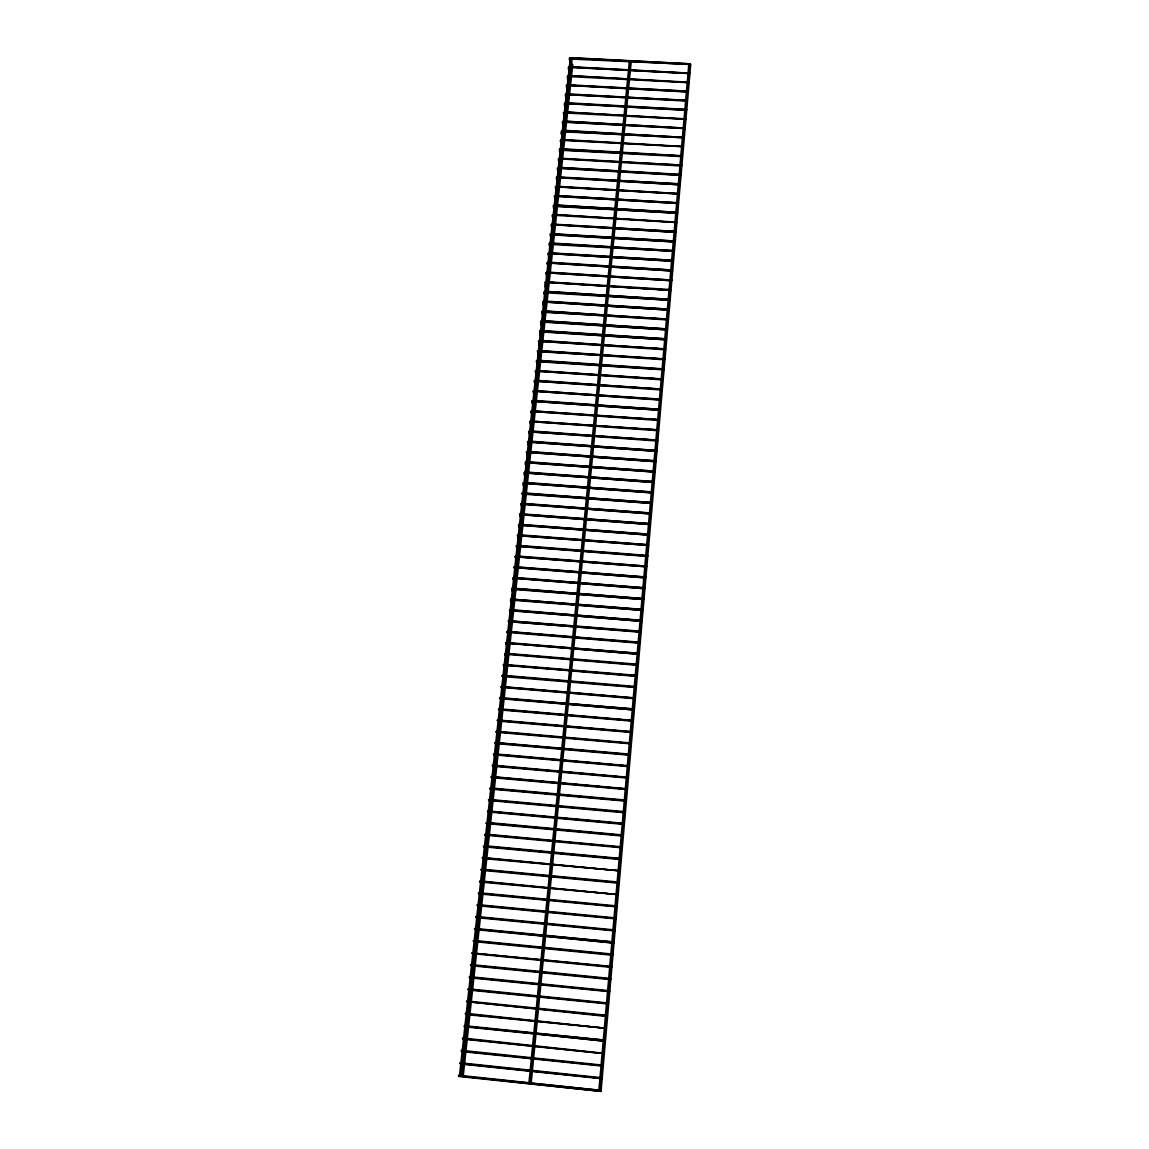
<?xml version="1.0" encoding="UTF-8"?>
<svg xmlns="http://www.w3.org/2000/svg" width="1149" height="1149" viewBox="0 0 1149 1149"><rect width="100%" height="100%" fill="white"/><g stroke="black" fill="none" stroke-linecap="round" stroke-linejoin="round"><path stroke-width="1.5" d="M481.302 870.253L618.837 883.222L618.938 882.116L481.431 869.147M618.938 882.116L618.837 883.222M482.58 858.518L619.914 870.798M482.709 857.427L619.943 870.856L483.786 857.973M485.309 847.632L483.858 846.827L620.905 859.567L621.006 858.461L485.295 845.779C483.743 844.774 486.228 849.168 485.424 846.554M621.006 858.461L620.905 859.567M486.573 836.07L485.122 835.179L621.939 847.804L622.04 846.899L485.251 834.088L486.961 835.955M487.822 824.551L486.386 823.574L622.959 836.099L623.06 834.993L487.822 822.512C485.208 822.44 490.178 825.327 487.664 828.027M488.856 811.424L624.008 823.833L489.187 811.539C485.898 810.39 488.44 813.736 488.971 812.027L623.979 824.422L624.079 823.33L487.765 810.935L489.187 811.998M490.307 801.643L488.914 800.494L624.999 812.788L625.099 811.697L489.029 799.417M490.163 789.018L626.018 801.198L626.104 800.106L490.278 787.941M626.104 800.106L626.018 801.198M491.399 777.586L627.024 789.65L627.11 788.76L491.528 776.509M492.648 766.182L628.029 778.132L628.115 777.255L492.763 765.119M493.883 754.836L629.034 766.67L629.121 765.794L493.998 753.773M495.118 743.518L630.025 755.252L630.126 754.175L495.233 742.455M630.126 754.175L630.025 755.252M496.339 732.243L631.016 743.863L631.117 743.001L496.454 731.181M497.574 721.012L632.007 732.531L632.108 731.669L497.689 719.963M498.781 709.809L632.998 721.227L633.085 720.38L498.896 708.775M501.309 700.531L500.002 698.664L633.989 709.967L634.076 709.12L500.117 697.615M502.501 689.486C503.822 688.481 500.318 688.869 502.515 687.432L634.966 698.75L635.052 697.903L501.323 686.513M503.693 678.499L502.415 676.474L635.943 687.562L636.029 686.513L502.845 675.296L501.941 675.899L503.693 678.499L504.167 677.651L502.53 675.44M636.029 686.513L635.943 687.562M504.885 667.54C506.206 666.607 502.673 666.75 504.928 665.3L636.919 676.431L637.006 675.382L503.736 664.409M637.006 675.382L636.919 676.431M506.077 656.61C507.398 655.734 503.837 655.749 506.12 654.298L637.882 665.328L637.968 664.28L505.244 653.264L506.652 656.151L506.264 659.741M637.968 664.28L637.882 665.328M507.829 645.264C507.097 646.916 504.784 642.234 507.312 643.325L638.844 654.269L638.93 653.451L506.12 642.463M508.447 634.894L507.528 632.395L639.806 643.239L639.907 642.219L507.628 631.375L506.738 631.993L508.447 634.894L507.312 631.548M508.705 621.508L640.769 632.266L640.855 631.232L508.504 620.661M640.855 631.232L640.769 632.266M510.788 613.307L509.883 610.665L641.731 621.322L641.817 620.517L510.975 609.645C508.72 608.798 510.4 614.298 511.348 612.848M510.745 600.037L642.679 610.421L642.765 609.616L510.86 599.031M511.923 589.279L643.627 599.548L643.713 598.758L512.353 588.073L513.23 590.888M514.838 580.776C514.063 582.457 511.836 577.258 514.379 578.32L644.575 588.719L644.661 587.943L513.517 577.344L514.379 580.231M515.427 570.608L514.58 567.649L645.523 577.933L645.609 577.157L514.68 566.644L513.79 567.29L515.8 570.493M646.456 567.175L646.542 566.17L516.82 555.958L514.953 556.633C519.161 564.331 513.029 556.346 516.705 556.963L646.514 566.802L515.987 556.762M647.39 556.461L647.476 555.455L517.969 545.344L516.102 546.019C520.31 553.861 514.163 545.746 517.854 546.335L647.39 556.461L647.476 555.455M648.323 545.789L648.409 544.784L519.118 534.759L517.265 535.434C521.445 543.42 515.298 535.175 519.018 535.75L648.381 545.416L518.3 535.578M520.009 528.497L519.19 525.222L649.257 535.147L649.343 534.386L519.305 524.231L518.414 524.892L519.664 528.325L520.569 528.052M521.143 518.055L520.339 514.709L650.19 524.547L650.262 523.786L520.44 513.732L519.563 514.393L520.799 517.883L521.703 517.61M522.278 507.657L521.474 504.239L651.11 513.976L651.181 513.23L521.589 503.248L520.698 503.923L521.933 507.485L522.824 507.212M522.292 494.041L652.029 503.449L652.101 502.702L522.723 492.82L521.833 493.496L523.958 496.842M524.519 486.961L523.757 483.384L652.948 492.95L653.02 492.217L524.82 482.365L522.967 483.097C522.019 487.262 526.529 486.587 524.073 486.444M525.639 476.663L524.878 473.015L653.853 482.494L653.939 481.776L525.94 471.995L524.102 472.727C523.111 476.892 527.635 476.332 525.194 476.146M526.759 466.393L526.012 462.688L654.772 472.081L654.844 471.349L527.075 461.668L525.222 462.401C524.447 466.508 528.741 466.092 526.314 465.876M527.865 456.167L527.132 452.39L655.677 461.697L655.749 460.979L528.195 451.37L526.343 452.117L527.865 456.167L527.721 453.41M528.985 445.984L528.238 442.121L656.582 451.342L656.654 450.638L529.301 441.101L527.463 441.862L528.985 445.984L528.842 443.169M530.077 435.83L529.359 431.895L657.558 440.326L530.421 430.875L528.583 431.636L530.077 435.83L529.948 432.972M531.053 422.818C533.682 429.424 527.779 421.568 531.427 421.64L658.449 430.056L530.249 421.037M532.274 415.608L531.255 411.845L532.533 411.471L659.354 419.816L531.355 410.897M533.38 405.554L532.36 401.719L533.624 401.346L660.158 410.308L660.244 409.346L533.725 400.398L531.901 401.188C531.47 404.419 535.247 406.818 533.251 402.581M534.127 394.236L533.452 391.637L534.73 391.263L661.048 400.139L661.12 399.206M535.219 384.226L534.558 381.583L535.822 381.195L662.011 389.31L535.922 380.262L534.098 381.051L534.773 383.723M536.296 374.258L535.649 371.572L536.913 371.17L662.901 379.213L535.75 370.639M536.727 361.59L663.705 369.82L663.763 368.886L538.105 360.255L536.281 361.059L537.272 365.181M663.72 369.806L663.792 368.886M537.818 351.637L664.653 359.12L537.919 350.718M539.542 344.528L538.895 341.727L540.159 341.296L665.53 349.124L540.26 340.377L538.45 341.196L539.412 345.447M540.59 335.953L539.527 331.314L541.337 330.481L666.406 338.883L666.319 339.817L539.973 331.846M541.05 321.993L667.196 329.878L667.267 328.959L542.414 320.628L541.15 321.074L541.667 324.88M542.113 312.183L668.129 319.336L543.477 310.805L542.213 311.264L542.831 314.194M544.109 306.84L543.175 302.402L544.439 301.943L668.919 310.115L668.991 309.196L544.54 301.024L542.73 301.871L543.779 306.682L544.54 306.094M669.005 309.196L543.147 301.397M544.238 292.65L669.781 300.277L669.838 299.358L545.603 291.272C542.859 290.884 546.12 299.358 545.258 296.241M669.853 299.358L545.416 291.516L543.793 292.119L545.157 297.146M670.643 290.209L546.565 282.453C543.017 286.345 547.355 292.535 546.752 282.209L670.643 290.496M545.402 282.022L670.671 290.223M547.613 277.756L546.364 273.247L547.613 272.758L671.49 280.715L671.562 279.796M671.562 280.083L546.45 272.342M548.662 263.092L672.337 270.977L672.409 270.058L548.762 262.187L546.967 263.064L548.662 268.162M672.424 270.072L547.384 262.575M549.05 257.117L548.461 253.958L549.71 253.469L673.185 261.268L673.257 260.349L548.561 253.067M673.271 260.363L549.624 252.794L548.016 253.441L548.906 258.223M674.046 251.329L549.509 244.378M549.94 248.687L549.064 243.847L550.859 242.97L674.104 250.697L674.046 251.617M550.543 234.813L674.88 241.965L674.937 241.046M552.827 224.773L675.713 232.357L675.784 231.437L551.678 224.4M675.799 231.452L552.755 224.098L551.147 224.773L552.109 230.044M676.56 222.504L553.962 214.375L552.712 214.906L553.272 218.209M553.646 206.332L677.379 213.24L677.45 212.321M555.929 196.35L678.226 203.445M678.298 202.842L555.843 195.675L554.235 196.378C558.989 206.648 552.324 200.457 556.015 195.459L678.298 202.842L678.226 203.761M556.949 186.942L679.059 193.951M679.116 193.65L555.8 186.612M557.883 183.194L556.719 178.124L558.141 177.348L679.878 184.831L679.935 183.883L556.82 177.248M679.949 183.912L557.883 176.889L556.288 177.607L557.538 183.294M680.768 174.49L680.696 175.409L680.754 174.461L559.075 167.337L557.308 168.271L558.112 173.556M558.917 162.957L558.313 158.95L559.922 158.217L681.587 165.111L681.529 166.03L559.994 158.892L558.759 159.467L559.29 162.986M560.295 149.83L682.391 156.049L559.75 149.111M683.21 146.727L562.019 140.35L560.769 140.939L561.358 144.975M561.775 131.718L683.971 137.708M684.014 137.435L563.111 130.254L561.344 131.201C559.764 134.763 564.26 137.779 562.134 136.702M563.541 128.027L562.78 122.526L564.015 121.923L684.775 128.444M684.833 128.171L564.116 121.062L562.349 122.024L563.125 127.568M685.58 119.209L565.107 111.898C562.177 111.74 565.452 121.119 564.633 118.06M686.384 110.304L686.441 109.399L686.384 110.347L566.012 103.611M566.084 94.649L687.246 100.566L566.917 93.816L565.337 94.62L565.897 98.9M687.978 91.977L688.05 91.073L687.992 92.035L567.994 85.428M688.782 82.556L569.071 75.518L567.836 76.164L568.109 79.884M569.947 67.346L689.587 73.479M689.63 73.234L568.712 66.872M569.703 59.001L690.377 64.416M570.852 57.665L690.42 63.813L690.362 64.775M606.141 1028.341L466.925 1014.668C464.196 1014.38 467.758 1014.567 466.939 1012.987M467.341 1012.858L465.718 1013.303L606.198 1028.283L466.81 1014.093M607.232 1015.946L466.437 1001.569L468.261 1000.822M470.903 965.677L610.421 979.609L610.521 978.46L472.368 964.7C469.165 964.729 473.934 963.738 472.885 965.476M472.225 953.584L611.483 967.401L611.584 966.424L471.736 952.966L473.79 953.182M625.027 812.659L625.099 811.697M661.063 400.111L661.135 399.177L533.567 390.703M679.059 194.282L679.116 193.362M683.971 138.052L684.028 137.148M684.775 128.789L684.847 127.884M689.572 73.838L689.644 72.933M598.859 1090.616L688.768 64.99L689.716 64.516L690.664 65.091L601.099 1090.846L599.232 1090.588M599.922 1090.832L689.716 64.516M528.913 1083.248L629.322 61.816L630.241 61.342L631.203 61.917L531.14 1083.478L528.913 1083.248L531.14 1083.478M529.933 1083.45L630.241 61.342M531.355 1070.782L531.714 1067.22M541.682 965.476L542.041 961.914M543.965 942.281L544.31 938.704M545.186 929.785L545.718 924.428M546.235 919.071L546.594 915.509M547.47 906.59L547.814 903.013M556.576 813.779L556.92 810.203M558.845 790.569L559.204 787.008M560.08 778.074L560.425 774.512M562.349 754.879L562.694 751.302M564.633 731.669L564.978 728.107M565.854 719.188L566.198 715.612M571.455 662.068L571.8 658.492M574.96 626.377L575.304 622.801M576.18 613.882L576.539 610.306M577.229 603.168L577.588 599.606M578.464 590.672L578.809 587.11M579.513 579.972L579.857 576.396M580.733 567.477L581.092 563.9M581.968 554.981L582.313 551.405M583.017 544.267L583.362 540.705M586.521 508.576L586.866 505M588.791 485.381L589.135 481.804M589.839 474.666L590.198 471.09M591.074 462.171L591.419 458.609M592.123 451.456L592.64 446.114M593.344 438.975L593.688 435.399M594.564 426.48L594.923 422.904M595.627 415.766L595.972 412.204M596.848 403.27L597.193 399.708M597.897 392.57L598.428 387.213M599.117 380.075L599.476 376.499M600.352 367.579L600.697 364.003M601.401 356.865L601.746 353.303M602.449 346.165L602.981 340.808M603.67 333.67L604.202 328.312M604.719 322.955L605.25 317.598M605.954 310.46L606.299 306.898M608.396 285.483L608.755 281.907M609.458 274.769L609.803 271.193M610.507 264.055L611.024 258.712M611.728 251.574L612.087 247.997M612.776 240.859L613.135 237.283M614.011 228.364L614.528 223.007M615.232 215.868L615.577 212.306M616.281 205.168L616.812 199.811M617.329 194.454L617.688 190.878M618.736 180.178L619.081 176.601M619.785 169.463L620.316 164.106M620.833 158.763L621.365 153.406M622.054 146.268L622.413 142.691M623.289 133.772L623.634 130.196M624.338 123.058L624.869 117.701M625.386 112.358L625.918 107.001M626.607 99.862L627.139 94.505M627.842 87.367L628.187 83.791M628.891 76.653L629.408 71.31M610.449 979.436L610.521 978.46M603.957 1053.26L464.368 1038.193C461.122 1038.437 466.006 1036.283 464.972 1038.351M631.045 743.762L631.117 742.8M629.049 766.555L629.121 765.593M628.058 778.017L628.115 777.054M627.052 789.521L627.11 788.559M621.968 847.675L622.04 846.712M617.832 894.54L480.138 880.924M611.512 967.228L611.584 966.266M646.542 566.17L515.355 556.36M644.661 587.713L513.029 577.717L514.278 581.236M645.537 577.861L514.838 567.419M644.603 588.647L513.675 578.105M642.708 610.349L511.334 599.591M641.817 620.288L509.51 610.033L510.328 612.762M638.945 653.235L505.546 642.909L507.255 645.738M634.076 708.904L499.528 698.075M634.98 698.649L635.052 697.702M633.027 721.127L633.085 720.164M632.036 732.416L632.108 731.468M468.189 1021.518L468.577 1017.942M480.77 905.527L481.158 901.951M484.26 873.398L484.634 869.836M487.736 841.283L488.124 837.707M488.899 830.569L489.287 827.007M492.375 798.454L492.763 794.878M499.154 735.992L499.542 732.43M500.318 725.292L500.705 721.716M501.481 714.577L501.869 711.016M502.644 703.877L503.032 700.301M503.793 693.163L504.181 689.601M504.957 682.463L505.345 678.887M507.284 661.048L507.671 657.472M508.447 650.334L508.835 646.772M511.923 618.219L512.31 614.643M516.375 577.171L516.763 573.61M517.538 566.471L517.926 562.895M518.702 555.757L519.089 552.195M519.865 545.057L520.253 541.481M521.028 534.342L521.416 530.781M522.192 523.642L522.58 520.066M523.341 512.928L523.729 509.366M524.504 502.228L524.892 498.652M526.831 480.813L527.219 477.237M527.994 470.099L528.382 466.537M532.633 427.27L533.021 423.708M534.759 407.651L535.147 404.075M535.922 396.936L536.31 393.375M537.086 386.236L537.473 382.66M538.249 375.522L538.637 371.96M539.412 364.822L539.8 361.246M540.576 354.107L540.964 350.546M541.725 343.407L542.113 339.831M542.888 332.693L543.276 329.131M544.052 321.993L544.439 318.417M545.215 311.278L545.603 307.717M546.378 300.578L546.766 297.002M547.542 289.864L547.929 286.302M548.705 279.164L549.093 275.588M552.181 247.049L552.568 243.473M553.143 238.116L553.531 234.554M554.306 227.416L554.694 223.84M555.47 216.701L555.857 213.139M556.633 206.001L557.021 202.425M557.796 195.287L558.184 191.725M558.96 184.587L559.348 181.011M560.123 173.872L560.511 170.311M561.272 163.172L561.66 159.596M562.436 152.458L562.823 148.896M564.762 131.058L565.15 127.482M567.089 109.643L567.477 106.067M568.252 98.929L568.626 95.367M571.541 68.595L571.929 65.019C574.17 64.042 567.663 64.129 571.24 64.847M562.507 149.614L462.099 1075.205L463.334 1075.249L572.791 64.559M662.844 379.874L536.195 371.17M662.887 378.955L536.813 370.524L535.19 371.041L535.851 373.741M661.953 389.985L535.104 381.195M662.011 389.066L534.515 380.635M660.187 410.279L532.921 401.317M660.23 409.374L532.317 400.786M659.296 420.491L531.815 411.443M659.354 419.557L532.432 410.825L530.795 411.299L531.944 415.45M658.391 430.731L530.709 421.582M658.463 429.798L530.106 421.065L531.183 425.704M657.558 440.067L529 431.263M656.596 451.313L528.483 441.992M656.668 450.379L527.879 441.489M655.763 460.72L526.759 451.758M652.115 502.458L522.249 493.165M652.962 492.921L524.001 483.226M651.124 513.933L521.732 504.052M652.043 503.406L522.867 493.625M650.277 523.556L519.966 514.091M459.471 1075.938L570.22 58.656L571.096 58.197L572.101 58.757L461.683 1076.168L459.902 1075.909M571.096 58.197L460.419 1076.125L600.668 1091.349L458.839 1076.469L460.534 1075.536M471.578 976.076L471.966 972.514M472.742 965.375L473.129 961.799M476.232 933.261L476.62 929.699M477.395 922.561L477.783 918.999M486.501 838.727L486.889 835.165M488.828 817.327L489.215 813.751M489.991 806.627L490.379 803.05M492.318 785.212L492.706 781.65M493.481 774.512L493.869 770.95M499.111 722.778L499.499 719.217M502.601 690.678L502.989 687.102M503.765 679.978L504.152 676.402M504.928 669.264L505.316 665.702M506.091 658.564L506.479 655.002M507.255 647.864L507.643 644.302M508.418 637.164L508.806 633.602M509.582 626.464L509.969 622.887M510.745 615.763L511.133 612.187M511.707 606.844L512.095 603.268M514.235 583.649L514.623 580.087M515.197 574.73L515.585 571.168M516.361 564.03L516.748 560.468M517.524 553.33L517.912 549.753M518.687 542.63L519.075 539.053M519.851 531.915L520.238 528.353M521.014 521.215L521.402 517.653M522.177 510.515L522.565 506.953M523.341 499.815L523.729 496.253M524.303 490.896L524.892 485.539M525.668 478.415L526.055 474.839M526.831 467.7L527.219 464.139M528.957 448.081L529.344 444.519M530.12 437.381L530.709 432.038M532.447 415.981L532.834 412.405M533.61 405.281L533.998 401.705M534.773 394.567L535.161 391.005M535.937 383.867L536.324 380.305M538.263 362.466L538.651 358.905M539.427 351.766L539.815 348.19M540.59 341.066L540.978 337.49M541.567 332.147L542.141 326.79M542.73 321.433L543.305 316.09M544.08 308.952L544.468 305.39M545.057 300.033L545.445 296.471M546.22 289.333L546.795 283.975M547.384 278.632L547.958 273.275M548.547 267.932L548.935 264.356M549.71 257.218L550.098 253.656M550.874 246.518L551.261 242.956M552.037 235.818L552.425 232.256M553.2 225.118L553.588 221.556M554.163 216.199L554.752 210.842M555.326 205.499L555.915 200.141M556.691 193.003L557.078 189.441M557.653 184.084L558.242 178.741M558.816 173.384L559.405 168.041M559.98 162.684L560.568 157.327M561.143 151.984L561.531 148.422M562.507 139.503L562.895 135.927M563.47 130.584L564.058 125.227M564.633 119.869L565.021 116.308M566.184 105.607L565.207 109.686M566.773 100.25L567.347 94.907M567.936 89.55L568.712 82.412M569.286 77.069L569.674 73.493M570.45 66.369L570.838 62.793M461.338 1073.223L461.912 1067.881M462.501 1062.538L463.076 1057.195M463.851 1050.057L464.239 1046.495M465.977 1030.452L466.365 1026.89M467.14 1019.766L467.729 1014.409M468.304 1009.066L468.691 1005.504M469.467 998.38L469.855 994.804M470.63 987.68L471.018 984.119M471.794 976.995L472.182 973.418M472.957 966.295L473.345 962.733M475.284 944.909L475.672 941.347M476.433 934.209L476.821 930.647M477.596 923.523L477.984 919.961M478.76 912.823L479.147 909.261M479.923 902.137L480.311 898.561M481.086 891.437L481.474 887.875M482.049 882.533L482.637 877.175M483.413 870.052L483.801 866.49M485.539 850.447L485.926 846.885M486.702 839.747L487.09 836.185M487.865 829.061L488.44 823.718M489.029 818.361L489.417 814.799M490.192 807.675L490.58 804.113M491.355 796.975L491.729 793.413M492.504 786.289L492.892 782.728M493.668 775.589L494.056 772.027M494.831 764.904L495.219 761.327M495.995 754.204L496.382 750.642M497.158 743.504L497.546 739.942M498.321 732.818L498.709 729.256M499.284 723.899L499.872 718.556M501.797 700.732L502.185 697.17M502.774 691.827L503.161 688.265M503.937 681.127L504.512 675.784M505.287 668.661L505.675 665.084M507.413 649.056L507.801 645.479M508.576 638.356L509.165 633.013M509.739 627.67L510.07 623.246M510.903 616.97L511.291 613.408M512.066 606.27L512.454 602.708M513.23 595.584L513.617 592.022M514.393 584.884L514.781 581.322M515.556 574.198L515.944 570.636M516.72 563.498L517.093 559.936M517.869 552.813L518.256 549.236M520.009 533.208L520.583 527.851M521.359 520.727L521.747 517.165M522.522 510.027L522.91 506.465M523.484 501.122L523.872 497.56M524.648 490.422L525.237 485.079M525.811 479.736L526.4 474.393M526.974 469.036L527.362 465.474M528.138 458.35L528.526 454.789M529.301 447.65L529.689 444.089M530.465 436.965L530.852 433.403M531.628 426.265L532.016 422.703M532.777 415.579L533.165 412.003M533.94 404.879L534.328 401.317M535.104 394.179L535.491 390.617M538.594 362.107L538.982 358.545M539.757 351.407L540.145 347.845M541.883 331.802L542.472 326.46M543.233 319.336L543.621 315.76M544.209 310.417L544.597 306.855M545.373 299.731L545.761 296.155M546.536 289.031L547.111 283.688M547.7 278.345L548.073 274.769M548.849 267.645L549.236 264.083M550.012 256.945L550.4 253.383M551.175 246.259L551.563 242.698M552.339 235.559L552.726 231.997M553.502 224.874L553.89 221.312M554.665 214.174L555.053 210.612M555.829 203.488L556.217 199.912M558.141 182.102L558.529 178.526M559.304 171.402L559.692 167.84M560.468 160.702L560.856 157.14M561.444 151.797L561.832 148.235M562.795 139.316L563.182 135.754M563.958 128.631L564.346 125.069M564.92 119.711L565.308 116.15M566.084 109.026L566.471 105.464M567.247 98.326L567.635 94.764M568.41 87.64L568.798 84.078M569.574 76.94C571.872 73.062 567.85 73.091 569.961 73.407M562.895 146.038L571.8 64.014M675.727 232.385L553.014 224.543L551.577 225.29L552.152 228.565M674.88 241.979L551.089 234.439M674.104 250.683L549.481 243.344M673.199 261.283L549.007 253.584M672.352 270.992L548.849 262.862L547.412 263.581L548.303 268.263M671.504 280.729L546.91 272.859M670.7 289.562L546.479 281.792L544.856 282.395L546.206 287.494M669.795 300.291L545.689 291.932L544.784 292.263L545.689 296.729M668.933 310.115L543.736 302.015M668.072 319.982L542.658 311.796M668.129 319.063L543.29 311.063L541.667 311.652L543.046 316.564L542.788 315.76M667.21 329.878L541.596 321.605M667.253 328.959L542.213 320.901L540.59 321.461L541.653 326.172M666.334 339.817L540.518 331.458M666.391 338.883L539.929 330.869M665.472 349.784L539.441 341.339M665.515 348.851L538.852 340.75M664.596 359.781L538.364 351.249M664.639 358.861L538.996 350.574L537.359 351.106L538.35 355.3M677.393 213.269L554.191 205.958M458.968 1075.292L600.74 1090.358L458.336 1075.837L460.246 1074.502M461.553 1051.522L602.88 1066.143L602.952 1065.166L461.683 1050.358M460.203 1063.974L601.774 1078.724L601.846 1077.748L460.332 1062.796M462.903 1039.127L603.972 1053.619L464.124 1038.797M464.253 1026.761L605.063 1041.138L605.135 1040.161L465.718 1025.827C465.919 1024.463 462.343 1026.66 465.474 1026.43L605.135 1040.161M606.227 1027.881L606.112 1028.886M469.869 989.706L468.261 989.978L608.309 1003.982L608.381 1003.005L468.39 988.829L469.984 988.571M471.176 977.627L469.582 977.799L609.387 991.688L609.458 990.711L469.711 976.664L471.305 976.506M612.546 955.25L612.647 954.101L474.982 940.557C474.436 939.753 474.164 942.266 474.867 941.692L612.546 955.25L612.647 954.101M476.103 928.765C476.878 930.575 473.517 929.153 476.174 929.685L613.638 942.97L613.71 941.993L474.968 928.435L476.505 928.636M477.668 917.893L476.146 917.606L614.701 930.905L614.758 929.929L476.275 916.485L477.797 916.787M478.961 906.073L477.438 905.699L615.749 918.884L615.807 917.907L477.567 904.593L479.076 904.967M480.239 894.31L478.731 893.836L616.798 906.906L616.855 905.929L478.86 892.73L480.354 893.204M481.517 882.576L480.023 882.03L617.875 894.583L481.23 881.513M619.886 871.373L619.972 870.267M623.06 834.993L622.959 836.099M624.079 823.33L623.979 824.422M633.989 709.967L500.591 698.204M638.844 654.269L506.594 643.038M639.907 642.219L639.806 643.239M641.731 621.322L510.156 610.406M642.765 609.387L511.937 599.218C508.734 598.098 511.736 604.417 512.066 601.573M643.713 598.528L513.115 588.432C509.625 587.01 513.574 593.861 512.842 591.003M643.627 599.548L512.497 588.834M645.609 576.927L514.192 567.017M648.409 544.784L517.668 535.147M649.257 535.147L519.449 525.036M649.343 534.156L518.817 524.605M650.19 524.547L520.598 514.522M651.196 512.985L521.115 503.607M653.034 491.973L523.384 482.767M653.853 482.494L525.122 472.871M653.939 481.517L524.504 472.397M654.772 472.081L526.256 462.544M654.858 471.104L525.639 462.056M655.677 461.697L527.377 452.246M464.483 1038.768L462.401 1038.495L464.684 1037.332M463.622 1050.66L463.722 1049.841M477.309 917.692L477.395 916.916M484.447 859.122L484.16 858.145M491.197 790.052L491.284 789.306M489.962 801.456L490.034 800.695M500.49 711.49L500.562 710.743M499.269 722.592L499.355 721.859M498.063 733.751L498.149 733.019M501.682 700.402L501.409 699.497M528.526 445.467L529.531 445.539M527.42 455.665L528.425 455.736M531.829 415.105L532.648 415.507M530.737 425.187L531.728 425.259M529.632 435.313L530.637 435.385M545.775 287.006L546.737 287.078M543.664 306.352L543.276 301.483M547.872 267.789L548.719 267.516M547.254 277.857L547.197 274.381M557.05 192.213C555.326 193.003 558.242 189.355 556.461 186.827M555.01 210.942L554.235 210.569M557.107 182.835L557.954 182.576M657.487 441.029L529.603 431.78M570.119 57.68L569.272 58.513L570.421 64.861M569.143 66.656L568.295 67.489L569.028 73.349M567.735 77.012L569.143 76.207M566.845 85.198L688.05 91.13M567.505 85.356L567.649 88.53M565.854 94.275L687.26 100.265M566.529 94.433L565.768 95.123L566.328 99.36M563.786 113.363L565.193 112.573M563.197 121.205L563.642 127.166M563.312 122.167L684.804 128.559M562.306 131.359L684 137.823M561.301 140.58L562.191 140.149M559.764 150.189L682.334 156.637M558.845 158.591L681.587 165.111M559.29 159.108L560.181 158.691M631.203 61.917L629.322 61.816M555.699 187.488L557.121 186.727L679.088 194.023M555.441 196.22L556.03 201.563M553.157 215.423L554.048 215.05M550.644 233.922L674.951 241.06L551.707 233.635L550.098 234.295L550.974 239.193M690.664 65.091L689.702 65.55M548.188 262.934L548.834 267.846M537.287 361.188L663.749 369.533M534.012 391.234L661.106 399.823M517.151 546.148L647.447 556.087M508.389 621.681L640.826 631.849M508.016 631.993L509.007 634.42M461.395 1062.495L459.701 1063.342L601.817 1078.293M505.402 653.996L506.336 653.882M504.21 664.984L636.977 676M462.745 1050.157L461.051 1050.89L463.133 1051.177M498.307 709.235L633.027 720.624M499.384 709.35L633.056 720.768M497.086 720.423L632.036 731.927M496.942 731.769L497.876 731.726M473.79 953.598L474.393 953.096L473.058 953.11M509.725 623.074L509.998 623.964M523.499 496.325L523.398 497.287M494.472 754.362L629.092 766.196M467.83 1013.49L466.437 1013.993M466.738 1013.375L465.101 1013.82L467.169 1014.079M493.237 765.708L628.086 777.658M490.752 788.544L626.076 800.695M468.663 1000.693L467.054 1001.038L607.304 1015.343M489.503 800.02L490.451 800.006M569.689 57.881L690.434 63.87M568.066 76.523L688.811 82.699M564.762 103.123L686.413 109.629M564.102 112.904L685.608 119.324M469.381 989.088L467.758 989.346L469.84 989.591M561.76 130.627L684 137.334M560.755 139.848L683.181 146.627M558.069 168.343L680.696 175.38M487.219 823.057L488.411 824.063M557.05 177.693L679.863 184.802M485.955 834.662L487.147 835.582M470.702 977.009L469.094 977.181L471.162 977.411M484.691 846.325L485.898 847.143M536.698 360.628L663.734 369.174M472.009 964.973L470.415 965.045L472.483 965.275M516.519 545.732L647.433 555.843M507.14 631.778L639.864 642.822M502.357 675.713L636 687.131M503.937 675.928L503.003 676.014L504.267 678.025M570.435 58.168L690.391 64.559M569.875 66.671L689.615 73.105M689.601 73.608L570.119 67.188L568.726 67.992L569.444 73.795M688.811 82.182L568.899 75.69L567.304 76.509L568.051 82.311M688.021 91.302L567.908 84.739L566.328 85.557L567.06 91.302M688.007 91.805L568.166 85.256L566.759 86.046L567.118 88.904M567.003 94.505L687.174 101.126M686.456 109.442L566.098 102.749L564.346 103.726L565.107 109.385M686.413 110.117L566.184 103.439L564.777 104.229L565.523 109.83M685.608 118.835L564.935 112.071L563.34 112.861L564.532 118.907M563.944 121.234L684.804 128.07M683.224 146.44L562.105 139.474L560.339 140.422L561.129 145.866M682.405 155.761L561.1 148.738L559.333 149.672L560.123 155.072M558.902 167.539L680.725 174.705M680.725 175.165L559.161 168.013L557.739 168.774L558.285 172.264M679.088 193.578L556.863 186.267L555.269 186.971L556.518 192.615M678.255 203.502L556.102 196.134L554.68 196.896L555.513 201.965M676.589 222.116L553.789 214.59L552.181 215.28L553.028 220.278M676.589 222.547L553.861 215.265L552.612 215.797L553.186 219.1M674.075 251.358L550.946 243.631L550.041 244.005L550.615 247.164M671.533 280.054L547.527 272.098L545.919 272.715L546.823 277.383M486.673 834.72L484.648 834.576L486.099 835.481M661.092 399.493L534.63 390.603L533.007 391.105L533.682 393.719M475.686 941.146L473.043 940.93L612.618 954.675M484.131 858.059L482.092 857.915L483.571 858.648M482.853 869.807L480.813 869.649L482.307 870.296M481.575 881.585L479.535 881.412L481.043 881.972M640.797 631.648L508.332 620.891L509.61 624.079M508.404 631.778L639.849 642.621M637.939 664.898L504.756 653.666L505.617 656.065M636.948 675.813L503.147 664.854L504.425 666.98M502.415 686.815L634.995 698.132M635.024 698.305L500.734 686.973L502.041 688.926M480.296 893.405L478.243 893.233L479.765 893.707M632.079 732.071L498.163 720.538L499.47 722.247M631.088 743.403L495.865 731.654L497.215 733.306M496.311 742.843L630.054 754.649M630.083 754.778L494.63 742.929L495.995 744.495M629.063 766.067L493.409 754.232L494.774 755.726M479.004 905.268L476.95 905.096L478.602 905.886M628.058 777.543L492.16 765.593L493.553 767.001M492.605 776.954L627.052 789.047M627.081 789.162L490.925 776.983L492.318 778.318M626.047 800.594L489.675 788.429L491.083 789.665M625.07 812.286L488.426 799.905L489.847 801.054M487.593 823L622.988 835.51L485.912 822.971L487.348 823.962M477.711 917.189L475.657 917.003L477.194 917.29M486.329 834.619L622.011 847.301M485.065 846.282L620.934 858.992L483.37 846.224L484.835 847.043M482.508 869.721L618.909 882.691M479.952 893.347L616.826 906.504M478.659 905.225L615.792 918.482M477.352 917.132L614.729 930.503M476.059 929.096L613.71 941.993M473.445 953.167L611.555 966.826M475.097 941.146L474.149 941.045M472.124 965.261L610.492 979.034M470.803 977.397L609.43 991.271M469.481 989.591L608.352 1003.565M468.146 1001.813L607.203 1016.506M462.774 1051.206L602.923 1065.712M461.41 1063.672L601.774 1078.38M476.979 929.254L474.35 928.938L613.609 943.128M600.037 1090.645L601.099 1090.846M461.367 1075.105L463.334 1075.249M464.871 1026.244L605.035 1041.324M515.528 556.202L516.691 559.032M516.677 545.588L517.84 548.49M517.84 535.017L518.975 537.991M526.156 463.133L526.86 465.446M527.262 452.878L527.98 455.219M528.382 442.638L529.086 445.022M529.488 432.441L530.192 434.868M532.159 412.678L532.82 415.177M532.461 400.771L533.481 404.62M540.073 330.926L540.605 334.689M546.752 273.879L547.355 276.966M547.8 264.241L548.403 267.372M554.493 211.344L553.746 205.441L554.996 204.91L677.465 212.35L554.809 205.125L553.215 205.815L554.062 210.87M556.073 188.321L556.619 191.739M557.524 179.474L558.055 182.892M558.543 170.138L559.075 173.6M560.87 140.063L561.258 142.763M561.875 130.857L562.55 137.162M564.303 113.004L565.049 118.505M565.667 106.656L566.04 109.428M566.299 94.778L566.658 97.579M568.812 67.145L569.358 71.511M569.789 58.168L570.507 64.028M600.74 1090.358L600.64 1091.55M601.846 1077.748L601.746 1078.925M602.952 1065.166L602.837 1066.344M604.044 1052.642L603.943 1053.805M608.381 1003.005L608.281 1004.154M609.458 990.711L609.358 991.86M614.758 929.929L614.658 931.063M615.807 917.907L615.72 919.028M617.903 893.994L617.803 895.114M616.855 905.929L616.769 907.049"/></g></svg>
